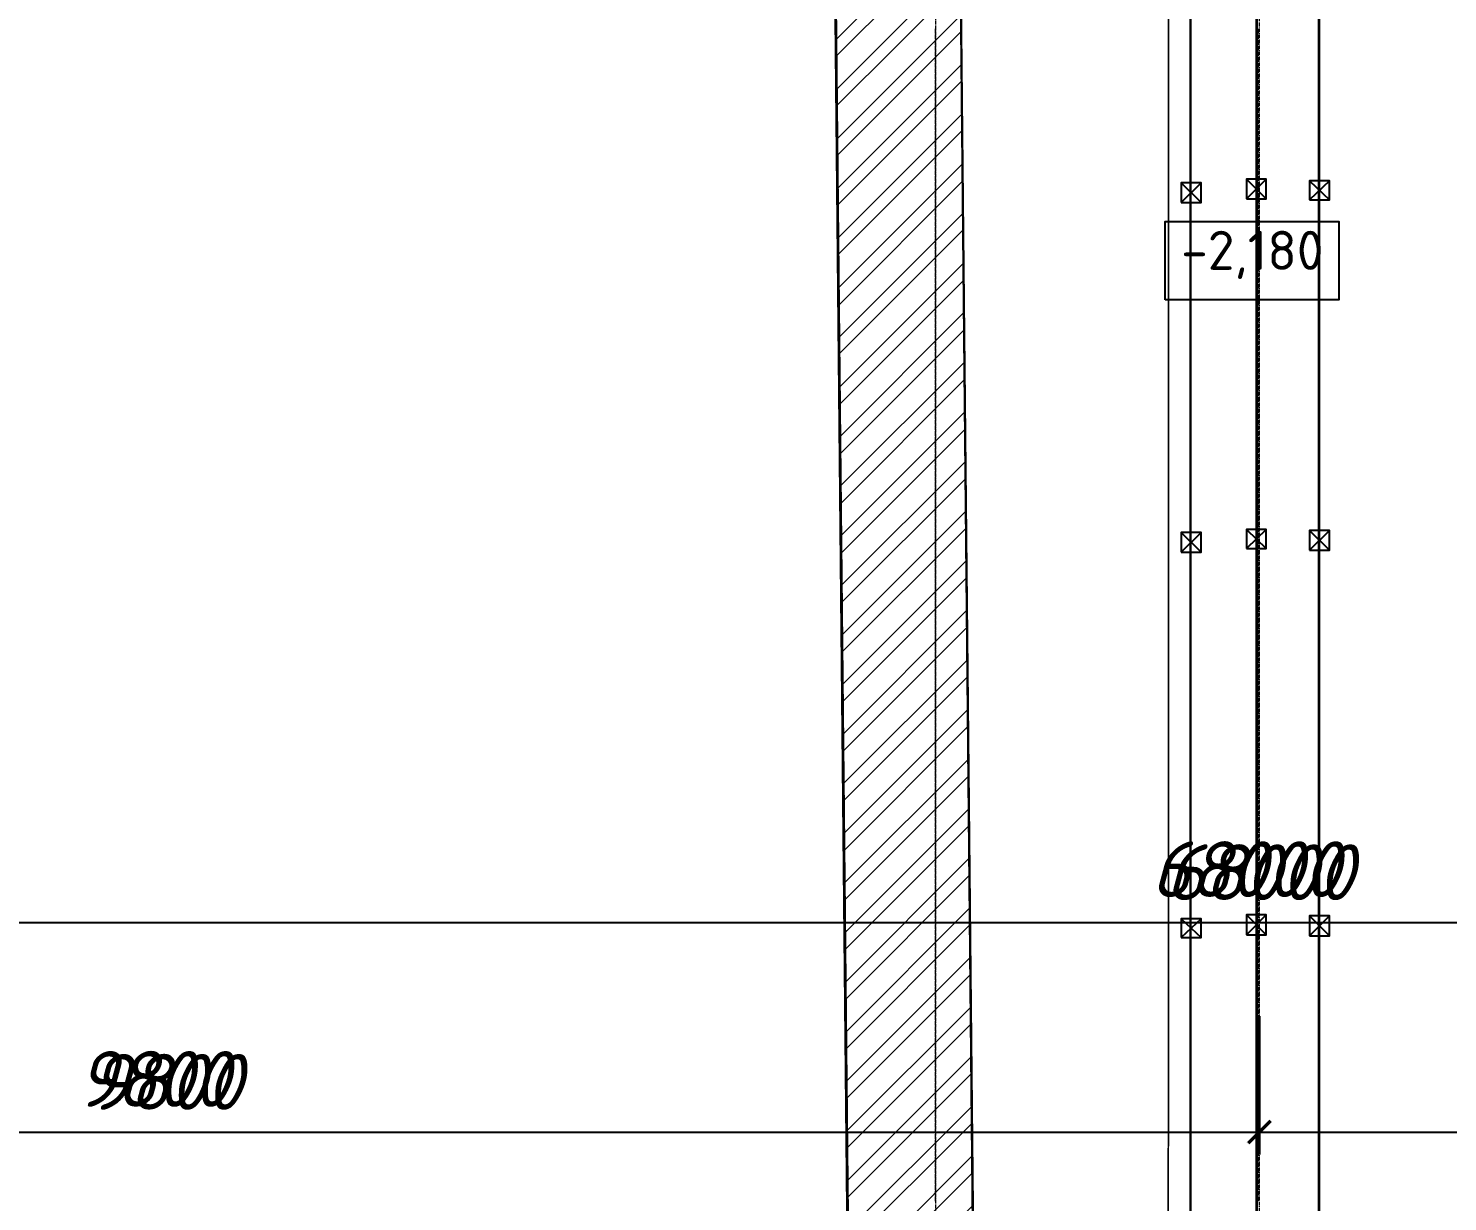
# Model space of a CAD drawing. Header units: millimetres. Extents: x -10178924 to 11692288, y -947381 to 58396.
# Drawn here: x 743843 to 750201, y -808970 to -803712 of the extents above; entities that cross this region are included whole.
import ezdxf

# ---------------------------------------------------------------- set-up
doc = ezdxf.new("R2010")
doc.units = ezdxf.units.MM
doc.linetypes.add('осевая', pattern=[50.8, 31.75, -6.35, 6.35, -6.35])
for name, color, linetype, lineweight in [('PDF _0', 7, 'Continuous', 9), ('PDF _Разрезы', 7, 'Continuous', 9), ('PDF _Текст', 7, 'Continuous', 5), ('Размеры осевые', 153, 'Continuous', 9), ('Стены.1', 7, 'Continuous', 25), ('ШТРИХОВКА', 252, 'Continuous', 15)]:
    doc.layers.add(name, color=color, linetype=linetype, lineweight=lineweight)
for name, color, linetype in [('PDF _PDF _Разрезы', 7, 'Continuous'), ('PDF _ВК_В1', 5, 'Continuous'), ('PDF _ВК_Т3', 1, 'Continuous'), ('PDF _ВК_Т4', 6, 'Continuous'), ('PDF _Стены.1', 7, 'Continuous')]:
    doc.layers.add(name, color=color, linetype=linetype)
for name, color, linetype, true_color in [('PDF _Отметки', 7, 'Continuous', 0x7f9fff), ('PDF _Размеры осевые', 7, 'Continuous', 0x5d6970), ('PDF _штриховка', 7, 'Continuous', 0x95834a)]:
    doc.layers.add(name, color=color, linetype=linetype, true_color=true_color)
doc.styles.add('PDF GOST Common Italic', font='GOST_Common Italic.ttf')
doc.styles.add('PDF ISOCPEUR', font='isocpeur.ttf')
doc.styles.add('Текст_М100', font='GOST_Common Italic.ttf', dxfattribs={"height": 250})
doc.dimstyles.new('Размеры_М100', dxfattribs={"dimtxt": 250, "dimasz": 100, "dimexe": 100, "dimexo": 100, "dimgap": 100, "dimtad": 1, "dimrnd": 5, "dimtxsty": 'Текст_М100', "dimblk": 'ARCHTICK', "dimcen": 250, "dimdle": 100, "dimadec": 0, "dimazin": 2, "dimtfac": 1, "dimtmove": 1, "dimatfit": 3, "dimfxl": 1, "dimarcsym": 0})

# ---------------------------------------------------------------- blocks, each defined once
blk = doc.blocks.new('_ArchTick')
at = {"color": 0, "linetype": 'ByBlock', "const_width": 0.15}
blk.add_lwpolyline([(-0.5, -0.5), (0.5, 0.5)], dxfattribs=at)
blk = doc.blocks.new('*D2713')
at = {"layer": 'Defpoints', "color": 0, "ltscale": 100, "transparency": 16777216}
for p in [(-7000, -26444.9), (61000, -26444.9), (61000, -26928.2)]:
    blk.add_point(p, dxfattribs=at)
at = {"layer": 'Размеры осевые', "color": 0, "lineweight": -2, "ltscale": 100, "transparency": 16777216}
for p, q in [((-7000, -26544.9), (-7000, -27028.2)), ((61000, -26544.9), (61000, -27028.2)), ((-7100, -26928.2), (61100, -26928.2))]:
    blk.add_line(p, q, dxfattribs=at)
at = {"layer": 'Размеры осевые', "color": 0, "lineweight": -2, "ltscale": 100, "transparency": 16777216, "xscale": 100, "yscale": 100, "zscale": 100, "rotation": 180}
blk.add_blockref('_ArchTick', (-7000, -26928.2), dxfattribs=at)
at = {"layer": 'Размеры осевые', "color": 0, "lineweight": -2, "ltscale": 100, "transparency": 16777216, "xscale": 100, "yscale": 100, "zscale": 100}
blk.add_blockref('_ArchTick', (61000, -26928.2), dxfattribs=at)
at = {"layer": 'Размеры осевые', "color": 0, "ltscale": 100, "transparency": 16777216, "insert": (27000, -26703.2), "char_height": 250, "attachment_point": 5, "style": 'Текст_М100'}
blk.add_mtext('68000', dxfattribs=at)
blk = doc.blocks.new('*D2718')
at = {"layer": 'Defpoints', "color": 0, "ltscale": 100, "transparency": 16777216}
for p in [(17200, -27060.3), (27000, -27248.7), (27000, -27867.7)]:
    blk.add_point(p, dxfattribs=at)
at = {"layer": 'Размеры осевые', "color": 0, "lineweight": -2, "ltscale": 100, "transparency": 16777216}
for p, q in [((17200, -27160.3), (17200, -27967.7)), ((27000, -27348.7), (27000, -27967.7)), ((17100, -27867.7), (27100, -27867.7))]:
    blk.add_line(p, q, dxfattribs=at)
at = {"layer": 'Размеры осевые', "color": 0, "lineweight": -2, "ltscale": 100, "transparency": 16777216, "xscale": 100, "yscale": 100, "zscale": 100, "rotation": 180}
blk.add_blockref('_ArchTick', (17200, -27867.7), dxfattribs=at)
at = {"layer": 'Размеры осевые', "color": 0, "lineweight": -2, "ltscale": 100, "transparency": 16777216, "xscale": 100, "yscale": 100, "zscale": 100}
blk.add_blockref('_ArchTick', (27000, -27867.7), dxfattribs=at)
at = {"layer": 'Размеры осевые', "color": 0, "ltscale": 100, "transparency": 16777216, "insert": (22100, -27642.7), "char_height": 250, "attachment_point": 5, "style": 'Текст_М100'}
blk.add_mtext('9800', dxfattribs=at)
blk = doc.blocks.new('*D2719')
at = {"layer": 'Defpoints', "color": 0, "ltscale": 100, "transparency": 16777216}
for p in [(27000, -27248.7), (36800, -27248.7), (36800, -27867.7)]:
    blk.add_point(p, dxfattribs=at)
at = {"layer": 'Размеры осевые', "color": 0, "lineweight": -2, "ltscale": 100, "transparency": 16777216}
for p, q in [((27000, -27348.7), (27000, -27967.7)), ((36800, -27348.7), (36800, -27967.7)), ((26900, -27867.7), (36900, -27867.7))]:
    blk.add_line(p, q, dxfattribs=at)
at = {"layer": 'Размеры осевые', "color": 0, "lineweight": -2, "ltscale": 100, "transparency": 16777216, "xscale": 100, "yscale": 100, "zscale": 100, "rotation": 180}
blk.add_blockref('_ArchTick', (27000, -27867.7), dxfattribs=at)
at = {"layer": 'Размеры осевые', "color": 0, "lineweight": -2, "ltscale": 100, "transparency": 16777216, "xscale": 100, "yscale": 100, "zscale": 100}
blk.add_blockref('_ArchTick', (36800, -27867.7), dxfattribs=at)
at = {"layer": 'Размеры осевые', "color": 0, "ltscale": 100, "transparency": 16777216, "insert": (31900, -27642.7), "char_height": 250, "attachment_point": 5, "style": 'Текст_М100'}
blk.add_mtext('9800', dxfattribs=at)
blk = doc.blocks.new('A$C5282721b')
at = {"layer": 'ШТРИХОВКА', "ltscale": 100, "true_color": 0x000000, "transparency": 33554687}
h = blk.add_hatch(dxfattribs=at)
h.set_pattern_fill('ANSI31', color=18, scale=50)
h.set_pattern_definition([(45, (-107037.55, 12739.44), (-112.2532, 112.2532), [])])
h.paths.add_polyline_path([(25192.811, -31868.119), (25035.25, -15862.111), (25595.277, -15862.111), (25753.823, -31968.119)])
at = {"layer": 'PDF _Разрезы', "color": 18, "lineweight": 9, "true_color": 0x000000, "transparency": 33554687}
blk.add_lwpolyline([(26590.978, -58613.553), (26594.843, 2746.034)], dxfattribs=at)
at = {"layer": 'Размеры осевые', "color": 251, "linetype": 'осевая', "ltscale": 0.5, "transparency": 33554687}
for p, q in [((27000, -52200), (27000, 1500)), ((25550, -58512.867), (25550, -4812.867))]:
    blk.add_line(p, q, dxfattribs=at)
at = {"layer": 'Стены.1', "color": 18, "linetype": 'Continuous', "true_color": 0x000000, "transparency": 33554687, "flags": 128}
for points in [[(25192.811, -31868.119), (25035.25, -15862.111)], [(25753.823, -31968.119), (25595.277, -15862.111)]]:
    blk.add_lwpolyline(points, dxfattribs=at)
at = {"layer": 'Размеры осевые', "color": 251, "ltscale": 100, "transparency": 33554687}
for base, p1, p2, picture, middle in [((61000, -26928.154), (-7000, -26444.862), (61000, -26444.862), '*D2713', (27000, -26703.154)), ((27000, -27867.723), (17200, -27060.289), (27000, -27248.656), '*D2718', (22100, -27642.723)), ((36800, -27867.723), (27000, -27248.656), (36800, -27248.656), '*D2719', (31900, -27642.723))]:
    dim = blk.add_linear_dim(base=base, p1=p1, p2=p2, dimstyle='Размеры_М100', dxfattribs=at)
    dim.commit()
    dim.dimension.update_dxf_attribs({"geometry": picture, "text_midpoint": middle})

msp = doc.modelspace()

# ---------------------------------------------------------------- linework, layer by layer
at = {"layer": 'PDF _0', "lineweight": 25}
for points in [[(749007.6, -804493), (749096.5, -804493), (749096.5, -804404.1), (749007.6, -804404.1)], [(749299.7, -804476.1), (749388.6, -804476.1), (749388.6, -804387.2), (749299.7, -804387.2)], [(749583.3, -804480.3), (749672.2, -804480.3), (749672.2, -804395.7), (749583.3, -804395.7)], [(749007.6, -806059.4), (749096.5, -806059.4), (749096.5, -805970.5), (749007.6, -805970.5)], [(749299.7, -806042.5), (749388.6, -806042.5), (749388.6, -805957.8), (749299.7, -805957.8)], [(749583.3, -806050.9), (749672.2, -806050.9), (749672.2, -805962), (749583.3, -805962)], [(749007.6, -807786.6), (749096.5, -807786.6), (749096.5, -807701.9), (749007.6, -807701.9)], [(749299.7, -807773.9), (749388.6, -807773.9), (749388.6, -807685), (749299.7, -807685)], [(749583.3, -807778.1), (749672.2, -807778.1), (749672.2, -807689.2), (749583.3, -807689.2)]]:
    msp.add_lwpolyline(points, close=True, dxfattribs=at)
for points in [[(749007.6, -804404.1), (749096.5, -804493)], [(749096.5, -804404.1), (749007.6, -804493)], [(749299.7, -804387.2), (749388.6, -804476.1)], [(749388.6, -804387.2), (749299.7, -804476.1)], [(749583.3, -804395.7), (749672.2, -804480.3)], [(749672.2, -804395.7), (749583.3, -804480.3)], [(749007.6, -805970.5), (749096.5, -806059.4)], [(749096.5, -805970.5), (749007.6, -806059.4)], [(749299.7, -805957.8), (749388.6, -806042.5)], [(749388.6, -805957.8), (749299.7, -806042.5)], [(749583.3, -805962), (749672.2, -806050.9)], [(749672.2, -805962), (749583.3, -806050.9)], [(749007.6, -807701.9), (749096.5, -807786.6)], [(749096.5, -807701.9), (749007.6, -807786.6)], [(749299.7, -807685), (749388.6, -807773.9)], [(749388.6, -807685), (749299.7, -807773.9)], [(749583.3, -807689.2), (749672.2, -807778.1)], [(749672.2, -807689.2), (749583.3, -807778.1)]]:
    msp.add_lwpolyline(points, dxfattribs=at)
at = {"layer": 'PDF _PDF _Разрезы', "lineweight": 9}
msp.add_lwpolyline([(748948.3, -839405.6), (748952.5, -778045.5)], dxfattribs=at)
at = {"layer": 'PDF _ВК_В1', "lineweight": 30}
msp.add_lwpolyline([(749049.9, -821291), (749049.9, -786439.2)], dxfattribs=at)
at = {"layer": 'PDF _ВК_Т3', "lineweight": 35}
msp.add_lwpolyline([(749346.2, -821172.5), (749346.2, -786147.1)], dxfattribs=at)
at = {"layer": 'PDF _ВК_Т4', "lineweight": 35}
msp.add_lwpolyline([(749625.6, -821121.7), (749625.6, -785876.1)], dxfattribs=at)
at = {"layer": 'PDF _Отметки', "lineweight": 25}
msp.add_lwpolyline([(748935.6, -804929.1), (748935.6, -804577.7), (749714.5, -804577.7), (749714.5, -804929.1)], close=True, dxfattribs=at)
at = {"layer": 'PDF _Размеры осевые', "lineweight": 9}
for points in [[(747906.9, -803735.3), (747906.9, -803718.3), (747906.9, -803714.1)], [(749354.7, -803735.3), (749354.7, -803718.3), (749354.7, -803714.1)], [(747906.9, -803760.7), (747906.9, -803743.7), (747906.9, -803739.5)], [(747906.9, -803786.1), (747906.9, -803769.1), (747906.9, -803764.9)], [(749354.7, -803760.7), (749354.7, -803743.7), (749354.7, -803739.5)], [(749354.7, -803786.1), (749354.7, -803769.1), (749354.7, -803764.9)], [(747906.9, -803811.5), (747906.9, -803794.5), (747906.9, -803790.3)], [(747906.9, -803836.9), (747906.9, -803819.9), (747906.9, -803815.7)], [(747906.9, -803862.3), (747906.9, -803845.3), (747906.9, -803841.1)], [(749354.7, -803811.5), (749354.7, -803794.5), (749354.7, -803790.3)], [(749354.7, -803836.9), (749354.7, -803819.9), (749354.7, -803815.7)], [(749354.7, -803862.3), (749354.7, -803845.3), (749354.7, -803841.1)], [(747906.9, -803887.7), (747906.9, -803870.7), (747906.9, -803866.5)], [(747906.9, -803913.1), (747906.9, -803896.1), (747906.9, -803891.9)], [(749354.7, -803887.7), (749354.7, -803870.7), (749354.7, -803866.5)], [(749354.7, -803913.1), (749354.7, -803896.1), (749354.7, -803891.9)], [(747906.9, -803938.5), (747906.9, -803921.5), (747906.9, -803917.3)], [(747906.9, -803963.9), (747906.9, -803946.9), (747906.9, -803942.7)], [(747906.9, -803989.3), (747906.9, -803972.3), (747906.9, -803968.1)], [(749354.7, -803938.5), (749354.7, -803921.5), (749354.7, -803917.3)], [(749354.7, -803963.9), (749354.7, -803946.9), (749354.7, -803942.7)], [(749354.7, -803989.3), (749354.7, -803972.3), (749354.7, -803968.1)], [(747906.9, -804014.7), (747906.9, -803997.7), (747906.9, -803993.5)], [(747906.9, -804040.1), (747906.9, -804023.1), (747906.9, -804018.9)], [(749354.7, -804014.7), (749354.7, -803997.7), (749354.7, -803993.5)], [(749354.7, -804040.1), (749354.7, -804023.1), (749354.7, -804018.9)], [(747906.9, -804065.5), (747906.9, -804048.5), (747906.9, -804044.3)], [(747906.9, -804090.9), (747906.9, -804073.9), (747906.9, -804069.7)], [(747906.9, -804116.3), (747906.9, -804099.3), (747906.9, -804095.1)], [(749354.7, -804065.5), (749354.7, -804048.5), (749354.7, -804044.3)], [(749354.7, -804090.9), (749354.7, -804073.9), (749354.7, -804069.7)], [(749354.7, -804116.3), (749354.7, -804099.3), (749354.7, -804095.1)], [(747906.9, -804141.7), (747906.9, -804124.7), (747906.9, -804120.5)], [(747906.9, -804167.1), (747906.9, -804150.1), (747906.9, -804145.9)], [(749354.7, -804141.7), (749354.7, -804124.7), (749354.7, -804120.5)], [(749354.7, -804167.1), (749354.7, -804150.1), (749354.7, -804145.9)], [(747906.9, -804192.5), (747906.9, -804175.5), (747906.9, -804171.3)], [(747906.9, -804217.9), (747906.9, -804200.9), (747906.9, -804196.7)], [(747906.9, -804243.3), (747906.9, -804226.3), (747906.9, -804222.1)], [(749354.7, -804192.5), (749354.7, -804175.5), (749354.7, -804171.3)], [(749354.7, -804217.9), (749354.7, -804200.9), (749354.7, -804196.7)], [(749354.7, -804243.3), (749354.7, -804226.3), (749354.7, -804222.1)], [(747906.9, -804268.7), (747906.9, -804251.7), (747906.9, -804247.5)], [(747906.9, -804294.1), (747906.9, -804277.1), (747906.9, -804272.9)], [(749354.7, -804268.7), (749354.7, -804251.7), (749354.7, -804247.5)], [(749354.7, -804294.1), (749354.7, -804277.1), (749354.7, -804272.9)], [(747906.9, -804319.5), (747906.9, -804302.5), (747906.9, -804298.3)], [(747906.9, -804344.9), (747906.9, -804327.9), (747906.9, -804323.7)], [(747906.9, -804370.3), (747906.9, -804353.3), (747906.9, -804349.1)], [(749354.7, -804319.5), (749354.7, -804302.5), (749354.7, -804298.3)], [(749354.7, -804344.9), (749354.7, -804327.9), (749354.7, -804323.7)], [(749354.7, -804370.3), (749354.7, -804353.3), (749354.7, -804349.1)], [(747906.9, -804395.7), (747906.9, -804378.7), (747906.9, -804374.5)], [(747906.9, -804421.1), (747906.9, -804404.1), (747906.9, -804399.9)], [(749354.7, -804395.7), (749354.7, -804378.7), (749354.7, -804374.5)], [(749354.7, -804421.1), (749354.7, -804404.1), (749354.7, -804399.9)], [(747906.9, -804446.5), (747906.9, -804429.5), (747906.9, -804425.3)], [(747906.9, -804471.9), (747906.9, -804454.9), (747906.9, -804450.7)], [(747906.9, -804497.3), (747906.9, -804480.3), (747906.9, -804476.1)], [(749354.7, -804446.5), (749354.7, -804429.5), (749354.7, -804425.3)], [(749354.7, -804471.9), (749354.7, -804454.9), (749354.7, -804450.7)], [(749354.7, -804497.3), (749354.7, -804480.3), (749354.7, -804476.1)], [(747906.9, -804522.7), (747906.9, -804505.7), (747906.9, -804501.5)], [(747906.9, -804548.1), (747906.9, -804531.1), (747906.9, -804526.9)], [(749354.7, -804522.7), (749354.7, -804505.7), (749354.7, -804501.5)], [(749354.7, -804548.1), (749354.7, -804531.1), (749354.7, -804526.9)], [(747906.9, -804573.5), (747906.9, -804556.5), (747906.9, -804552.3)], [(747906.9, -804598.9), (747906.9, -804581.9), (747906.9, -804577.7)], [(747906.9, -804624.3), (747906.9, -804607.3), (747906.9, -804603.1)], [(749354.7, -804573.5), (749354.7, -804556.5), (749354.7, -804552.3)], [(749354.7, -804598.9), (749354.7, -804581.9), (749354.7, -804577.7)], [(749354.7, -804624.3), (749354.7, -804607.3), (749354.7, -804603.1)], [(747906.9, -804649.7), (747906.9, -804632.8), (747906.9, -804628.5)], [(747906.9, -804675.1), (747906.9, -804658.1), (747906.9, -804653.9)], [(749354.7, -804649.7), (749354.7, -804632.8), (749354.7, -804628.5)], [(749354.7, -804675.1), (749354.7, -804658.1), (749354.7, -804653.9)], [(747906.9, -804700.5), (747906.9, -804683.5), (747906.9, -804679.3)], [(747906.9, -804725.9), (747906.9, -804708.9), (747906.9, -804704.7)], [(747906.9, -804751.3), (747906.9, -804734.3), (747906.9, -804730.1)], [(749354.7, -804700.5), (749354.7, -804683.5), (749354.7, -804679.3)], [(749354.7, -804725.9), (749354.7, -804708.9), (749354.7, -804704.7)], [(749354.7, -804751.3), (749354.7, -804734.3), (749354.7, -804730.1)], [(747906.9, -804776.7), (747906.9, -804759.8), (747906.9, -804755.5)], [(747906.9, -804802.1), (747906.9, -804785.1), (747906.9, -804780.9)], [(749354.7, -804776.7), (749354.7, -804759.8), (749354.7, -804755.5)], [(749354.7, -804802.1), (749354.7, -804785.1), (749354.7, -804780.9)], [(747906.9, -804827.5), (747906.9, -804810.5), (747906.9, -804806.3)], [(747906.9, -804852.9), (747906.9, -804836), (747906.9, -804831.7)], [(747906.9, -804878.3), (747906.9, -804861.4), (747906.9, -804857.1)], [(749354.7, -804827.5), (749354.7, -804810.5), (749354.7, -804806.3)], [(749354.7, -804852.9), (749354.7, -804836), (749354.7, -804831.7)], [(749354.7, -804878.3), (749354.7, -804861.4), (749354.7, -804857.1)], [(747906.9, -804903.7), (747906.9, -804886.8), (747906.9, -804882.5)], [(747906.9, -804929.1), (747906.9, -804912.1), (747906.9, -804907.9)], [(749354.7, -804903.7), (749354.7, -804886.8), (749354.7, -804882.5)], [(749354.7, -804929.1), (749354.7, -804912.1), (749354.7, -804907.9)], [(747906.9, -804954.5), (747906.9, -804937.5), (747906.9, -804933.3)], [(747906.9, -804979.9), (747906.9, -804963), (747906.9, -804958.7)], [(747906.9, -805005.3), (747906.9, -804988.4), (747906.9, -804984.1)], [(749354.7, -804954.5), (749354.7, -804937.5), (749354.7, -804933.3)], [(749354.7, -804979.9), (749354.7, -804963), (749354.7, -804958.7)], [(749354.7, -805005.3), (749354.7, -804988.4), (749354.7, -804984.1)], [(747906.9, -805030.7), (747906.9, -805013.8), (747906.9, -805009.5)], [(747906.9, -805056.1), (747906.9, -805039.1), (747906.9, -805034.9)], [(749354.7, -805030.7), (749354.7, -805013.8), (749354.7, -805009.5)], [(749354.7, -805056.1), (749354.7, -805039.1), (749354.7, -805034.9)], [(747906.9, -805081.5), (747906.9, -805064.6), (747906.9, -805060.3)], [(747906.9, -805106.9), (747906.9, -805090), (747906.9, -805085.7)], [(747906.9, -805132.3), (747906.9, -805115.4), (747906.9, -805111.1)], [(749354.7, -805081.5), (749354.7, -805064.6), (749354.7, -805060.3)], [(749354.7, -805106.9), (749354.7, -805090), (749354.7, -805085.7)], [(749354.7, -805132.3), (749354.7, -805115.4), (749354.7, -805111.1)], [(747906.9, -805157.7), (747906.9, -805140.8), (747906.9, -805136.5)], [(747906.9, -805183.1), (747906.9, -805166.1), (747906.9, -805161.9)], [(749354.7, -805157.7), (749354.7, -805140.8), (749354.7, -805136.5)], [(749354.7, -805183.1), (749354.7, -805166.1), (749354.7, -805161.9)], [(747906.9, -805208.5), (747906.9, -805191.6), (747906.9, -805187.3)], [(747906.9, -805233.9), (747906.9, -805217), (747906.9, -805212.7)], [(747906.9, -805259.3), (747906.9, -805242.4), (747906.9, -805238.1)], [(749354.7, -805208.5), (749354.7, -805191.6), (749354.7, -805187.3)], [(749354.7, -805233.9), (749354.7, -805217), (749354.7, -805212.7)], [(749354.7, -805259.3), (749354.7, -805242.4), (749354.7, -805238.1)], [(747906.9, -805284.7), (747906.9, -805267.8), (747906.9, -805263.5)], [(747906.9, -805310.1), (747906.9, -805293.2), (747906.9, -805288.9)], [(749354.7, -805284.7), (749354.7, -805267.8), (749354.7, -805263.5)], [(749354.7, -805310.1), (749354.7, -805293.2), (749354.7, -805288.9)], [(747906.9, -805335.5), (747906.9, -805318.6), (747906.9, -805314.3)], [(747906.9, -805360.9), (747906.9, -805344), (747906.9, -805339.7)], [(747906.9, -805386.3), (747906.9, -805369.4), (747906.9, -805365.1)], [(749354.7, -805335.5), (749354.7, -805318.6), (749354.7, -805314.3)], [(749354.7, -805360.9), (749354.7, -805344), (749354.7, -805339.7)], [(749354.7, -805386.3), (749354.7, -805369.4), (749354.7, -805365.1)], [(747906.9, -805411.7), (747906.9, -805394.8), (747906.9, -805390.5)], [(747906.9, -805437.1), (747906.9, -805420.2), (747906.9, -805415.9)], [(749354.7, -805411.7), (749354.7, -805394.8), (749354.7, -805390.5)], [(749354.7, -805437.1), (749354.7, -805420.2), (749354.7, -805415.9)], [(747906.9, -805462.5), (747906.9, -805445.6), (747906.9, -805441.3)], [(747906.9, -805487.9), (747906.9, -805471), (747906.9, -805466.7)], [(747906.9, -805513.3), (747906.9, -805496.4), (747906.9, -805492.1)], [(749354.7, -805462.5), (749354.7, -805445.6), (749354.7, -805441.3)], [(749354.7, -805487.9), (749354.7, -805471), (749354.7, -805466.7)], [(749354.7, -805513.3), (749354.7, -805496.4), (749354.7, -805492.1)], [(747906.9, -805538.7), (747906.9, -805521.8), (747906.9, -805517.5)], [(747906.9, -805564.1), (747906.9, -805547.2), (747906.9, -805542.9)], [(749354.7, -805538.7), (749354.7, -805521.8), (749354.7, -805517.5)], [(749354.7, -805564.1), (749354.7, -805547.2), (749354.7, -805542.9)], [(747906.9, -805589.5), (747906.9, -805572.6), (747906.9, -805568.3)], [(747906.9, -805614.9), (747906.9, -805598), (747906.9, -805593.7)], [(747906.9, -805640.3), (747906.9, -805623.4), (747906.9, -805619.1)], [(749354.7, -805589.5), (749354.7, -805572.6), (749354.7, -805568.3)], [(749354.7, -805614.9), (749354.7, -805598), (749354.7, -805593.7)], [(749354.7, -805640.3), (749354.7, -805623.4), (749354.7, -805619.1)], [(747906.9, -805665.7), (747906.9, -805648.8), (747906.9, -805644.5)], [(747906.9, -805691.1), (747906.9, -805674.2), (747906.9, -805669.9)], [(749354.7, -805665.7), (749354.7, -805648.8), (749354.7, -805644.5)], [(749354.7, -805691.1), (749354.7, -805674.2), (749354.7, -805669.9)], [(747906.9, -805716.5), (747906.9, -805699.6), (747906.9, -805695.3)], [(747906.9, -805741.9), (747906.9, -805725), (747906.9, -805720.7)], [(747906.9, -805767.3), (747906.9, -805750.4), (747906.9, -805746.1)], [(749354.7, -805716.5), (749354.7, -805699.6), (749354.7, -805695.3)], [(749354.7, -805741.9), (749354.7, -805725), (749354.7, -805720.7)], [(749354.7, -805767.3), (749354.7, -805750.4), (749354.7, -805746.1)], [(747906.9, -805792.7), (747906.9, -805775.8), (747906.9, -805771.5)], [(747906.9, -805818.1), (747906.9, -805801.2), (747906.9, -805796.9)], [(749354.7, -805792.7), (749354.7, -805775.8), (749354.7, -805771.5)], [(749354.7, -805818.1), (749354.7, -805801.2), (749354.7, -805796.9)], [(747906.9, -805843.5), (747906.9, -805826.6), (747906.9, -805822.3)], [(747906.9, -805868.9), (747906.9, -805852), (747906.9, -805847.7)], [(747906.9, -805894.3), (747906.9, -805877.4), (747906.9, -805873.1)], [(749354.7, -805843.5), (749354.7, -805826.6), (749354.7, -805822.3)], [(749354.7, -805868.9), (749354.7, -805852), (749354.7, -805847.7)], [(749354.7, -805894.3), (749354.7, -805877.4), (749354.7, -805873.1)], [(747906.9, -805919.7), (747906.9, -805902.8), (747906.9, -805898.5)], [(747906.9, -805945.1), (747906.9, -805928.2), (747906.9, -805923.9)], [(749354.7, -805919.7), (749354.7, -805902.8), (749354.7, -805898.5)], [(749354.7, -805945.1), (749354.7, -805928.2), (749354.7, -805923.9)], [(747906.9, -805970.5), (747906.9, -805953.6), (747906.9, -805949.3)], [(747906.9, -805995.9), (747906.9, -805979), (747906.9, -805974.7)], [(747906.9, -806021.3), (747906.9, -806004.4), (747906.9, -806000.1)], [(749354.7, -805970.5), (749354.7, -805953.6), (749354.7, -805949.3)], [(749354.7, -805995.9), (749354.7, -805979), (749354.7, -805974.7)], [(749354.7, -806021.3), (749354.7, -806004.4), (749354.7, -806000.1)], [(747906.9, -806046.7), (747906.9, -806029.8), (747906.9, -806025.5)], [(747906.9, -806072.1), (747906.9, -806055.2), (747906.9, -806050.9)], [(749354.7, -806046.7), (749354.7, -806029.8), (749354.7, -806025.5)], [(749354.7, -806072.1), (749354.7, -806055.2), (749354.7, -806050.9)], [(747906.9, -806097.5), (747906.9, -806080.6), (747906.9, -806076.3)], [(747906.9, -806122.9), (747906.9, -806106), (747906.9, -806101.7)], [(747906.9, -806148.3), (747906.9, -806131.4), (747906.9, -806127.1)], [(749354.7, -806097.5), (749354.7, -806080.6), (749354.7, -806076.3)], [(749354.7, -806122.9), (749354.7, -806106), (749354.7, -806101.7)], [(749354.7, -806148.3), (749354.7, -806131.4), (749354.7, -806127.1)], [(747906.9, -806173.7), (747906.9, -806156.8), (747906.9, -806152.5)], [(747906.9, -806199.1), (747906.9, -806182.2), (747906.9, -806177.9)], [(749354.7, -806173.7), (749354.7, -806156.8), (749354.7, -806152.5)], [(749354.7, -806199.1), (749354.7, -806182.2), (749354.7, -806177.9)], [(747906.9, -806224.5), (747906.9, -806207.6), (747906.9, -806203.3)], [(747906.9, -806249.9), (747906.9, -806233), (747906.9, -806228.7)], [(747906.9, -806275.3), (747906.9, -806258.4), (747906.9, -806254.1)], [(749354.7, -806224.5), (749354.7, -806207.6), (749354.7, -806203.3)], [(749354.7, -806249.9), (749354.7, -806233), (749354.7, -806228.7)], [(749354.7, -806275.3), (749354.7, -806258.4), (749354.7, -806254.1)], [(747906.9, -806300.7), (747906.9, -806283.8), (747906.9, -806279.5)], [(747906.9, -806326.1), (747906.9, -806309.2), (747906.9, -806304.9)], [(749354.7, -806300.7), (749354.7, -806283.8), (749354.7, -806279.5)], [(749354.7, -806326.1), (749354.7, -806309.2), (749354.7, -806304.9)], [(747906.9, -806351.5), (747906.9, -806334.6), (747906.9, -806330.3)], [(747906.9, -806376.9), (747906.9, -806360), (747906.9, -806355.7)], [(747906.9, -806402.3), (747906.9, -806385.4), (747906.9, -806381.1)], [(749354.7, -806351.5), (749354.7, -806334.6), (749354.7, -806330.3)], [(749354.7, -806376.9), (749354.7, -806360), (749354.7, -806355.7)], [(749354.7, -806402.3), (749354.7, -806385.4), (749354.7, -806381.1)], [(747906.9, -806427.7), (747906.9, -806410.8), (747906.9, -806406.5)], [(747906.9, -806453.1), (747906.9, -806436.2), (747906.9, -806431.9)], [(749354.7, -806427.7), (749354.7, -806410.8), (749354.7, -806406.5)], [(749354.7, -806453.1), (749354.7, -806436.2), (749354.7, -806431.9)], [(747906.9, -806478.5), (747906.9, -806461.6), (747906.9, -806457.3)], [(747906.9, -806503.9), (747906.9, -806487), (747906.9, -806482.7)], [(747906.9, -806529.3), (747906.9, -806512.4), (747906.9, -806508.1)], [(749354.7, -806478.5), (749354.7, -806461.6), (749354.7, -806457.3)], [(749354.7, -806503.9), (749354.7, -806487), (749354.7, -806482.7)], [(749354.7, -806529.3), (749354.7, -806512.4), (749354.7, -806508.1)], [(747906.9, -806554.7), (747906.9, -806537.8), (747906.9, -806533.5)], [(747906.9, -806580.1), (747906.9, -806563.2), (747906.9, -806558.9)], [(749354.7, -806554.7), (749354.7, -806537.8), (749354.7, -806533.5)], [(749354.7, -806580.1), (749354.7, -806563.2), (749354.7, -806558.9)], [(747906.9, -806605.5), (747906.9, -806588.6), (747906.9, -806584.3)], [(747906.9, -806630.9), (747906.9, -806614), (747906.9, -806609.7)], [(747906.9, -806656.3), (747906.9, -806639.4), (747906.9, -806635.1)], [(749354.7, -806605.5), (749354.7, -806588.6), (749354.7, -806584.3)], [(749354.7, -806630.9), (749354.7, -806614), (749354.7, -806609.7)], [(749354.7, -806656.3), (749354.7, -806639.4), (749354.7, -806635.1)], [(747906.9, -806681.7), (747906.9, -806664.8), (747906.9, -806660.5)], [(747906.9, -806707.1), (747906.9, -806690.2), (747906.9, -806685.9)], [(749354.7, -806681.7), (749354.7, -806664.8), (749354.7, -806660.5)], [(749354.7, -806707.1), (749354.7, -806690.2), (749354.7, -806685.9)], [(747906.9, -806732.5), (747906.9, -806715.6), (747906.9, -806711.3)], [(747906.9, -806757.9), (747906.9, -806741), (747906.9, -806736.7)], [(747906.9, -806783.3), (747906.9, -806766.4), (747906.9, -806762.1)], [(749354.7, -806732.5), (749354.7, -806715.6), (749354.7, -806711.3)], [(749354.7, -806757.9), (749354.7, -806741), (749354.7, -806736.7)], [(749354.7, -806783.3), (749354.7, -806766.4), (749354.7, -806762.1)], [(747906.9, -806808.7), (747906.9, -806791.8), (747906.9, -806787.5)], [(747906.9, -806834.1), (747906.9, -806817.2), (747906.9, -806812.9)], [(749354.7, -806808.7), (749354.7, -806791.8), (749354.7, -806787.5)], [(749354.7, -806834.1), (749354.7, -806817.2), (749354.7, -806812.9)], [(747906.9, -806859.5), (747906.9, -806842.6), (747906.9, -806838.3)], [(747906.9, -806884.9), (747906.9, -806868), (747906.9, -806863.7)], [(747906.9, -806910.3), (747906.9, -806893.4), (747906.9, -806889.1)], [(749354.7, -806859.5), (749354.7, -806842.6), (749354.7, -806838.3)], [(749354.7, -806884.9), (749354.7, -806868), (749354.7, -806863.7)], [(749354.7, -806910.3), (749354.7, -806893.4), (749354.7, -806889.1)], [(747906.9, -806935.7), (747906.9, -806918.8), (747906.9, -806914.5)], [(747906.9, -806961.1), (747906.9, -806944.2), (747906.9, -806939.9)], [(749354.7, -806935.7), (749354.7, -806918.8), (749354.7, -806914.5)], [(749354.7, -806961.1), (749354.7, -806944.2), (749354.7, -806939.9)], [(747906.9, -806986.5), (747906.9, -806969.6), (747906.9, -806965.3)], [(747906.9, -807011.9), (747906.9, -806995), (747906.9, -806990.7)], [(747906.9, -807037.3), (747906.9, -807020.4), (747906.9, -807016.1)], [(749354.7, -806986.5), (749354.7, -806969.6), (749354.7, -806965.3)], [(749354.7, -807011.9), (749354.7, -806995), (749354.7, -806990.7)], [(749354.7, -807037.3), (749354.7, -807020.4), (749354.7, -807016.1)], [(747906.9, -807062.7), (747906.9, -807045.8), (747906.9, -807041.5)], [(747906.9, -807088.1), (747906.9, -807071.2), (747906.9, -807066.9)], [(749354.7, -807062.7), (749354.7, -807045.8), (749354.7, -807041.5)], [(749354.7, -807088.1), (749354.7, -807071.2), (749354.7, -807066.9)], [(747906.9, -807113.5), (747906.9, -807096.6), (747906.9, -807092.3)], [(747906.9, -807138.9), (747906.9, -807122), (747906.9, -807117.7)], [(747906.9, -807164.3), (747906.9, -807147.4), (747906.9, -807143.1)], [(749354.7, -807113.5), (749354.7, -807096.6), (749354.7, -807092.3)], [(749354.7, -807138.9), (749354.7, -807122), (749354.7, -807117.7)], [(749354.7, -807164.3), (749354.7, -807147.4), (749354.7, -807143.1)], [(747906.9, -807189.7), (747906.9, -807172.8), (747906.9, -807168.5)], [(747906.9, -807215.1), (747906.9, -807198.2), (747906.9, -807193.9)], [(749354.7, -807189.7), (749354.7, -807172.8), (749354.7, -807168.5)], [(749354.7, -807215.1), (749354.7, -807198.2), (749354.7, -807193.9)], [(747906.9, -807240.5), (747906.9, -807223.6), (747906.9, -807219.3)], [(747906.9, -807265.9), (747906.9, -807249), (747906.9, -807244.7)], [(747906.9, -807291.3), (747906.9, -807274.4), (747906.9, -807270.1)], [(749354.7, -807240.5), (749354.7, -807223.6), (749354.7, -807219.3)], [(749354.7, -807265.9), (749354.7, -807249), (749354.7, -807244.7)], [(749354.7, -807291.3), (749354.7, -807274.4), (749354.7, -807270.1)], [(747906.9, -807316.7), (747906.9, -807299.8), (747906.9, -807295.5)], [(747906.9, -807342.1), (747906.9, -807325.2), (747906.9, -807320.9)], [(749354.7, -807316.7), (749354.7, -807299.8), (749354.7, -807295.5)], [(749354.7, -807342.1), (749354.7, -807325.2), (749354.7, -807320.9)], [(747906.9, -807367.5), (747906.9, -807350.6), (747906.9, -807346.3)], [(747906.9, -807392.9), (747906.9, -807376), (747906.9, -807371.7)], [(747906.9, -807418.3), (747906.9, -807401.4), (747906.9, -807397.1)], [(749354.7, -807367.5), (749354.7, -807350.6), (749354.7, -807346.3)], [(749354.7, -807392.9), (749354.7, -807376), (749354.7, -807371.7)], [(749354.7, -807418.3), (749354.7, -807401.4), (749354.7, -807397.1)], [(747906.9, -807443.7), (747906.9, -807426.8), (747906.9, -807422.5)], [(747906.9, -807469.1), (747906.9, -807452.2), (747906.9, -807447.9)], [(749354.7, -807443.7), (749354.7, -807426.8), (749354.7, -807422.5)], [(749354.7, -807469.1), (749354.7, -807452.2), (749354.7, -807447.9)], [(747906.9, -807494.5), (747906.9, -807477.6), (747906.9, -807473.3)], [(747906.9, -807519.9), (747906.9, -807503), (747906.9, -807498.7)], [(747906.9, -807545.3), (747906.9, -807528.4), (747906.9, -807524.1)], [(749354.7, -807494.5), (749354.7, -807477.6), (749354.7, -807473.3)], [(749354.7, -807519.9), (749354.7, -807503), (749354.7, -807498.7)], [(749354.7, -807545.3), (749354.7, -807528.4), (749354.7, -807524.1)], [(747906.9, -807570.7), (747906.9, -807553.8), (747906.9, -807549.5)], [(747906.9, -807596.1), (747906.9, -807579.2), (747906.9, -807574.9)], [(749354.7, -807570.7), (749354.7, -807553.8), (749354.7, -807549.5)], [(749354.7, -807596.1), (749354.7, -807579.2), (749354.7, -807574.9)], [(747906.9, -807621.5), (747906.9, -807604.6), (747906.9, -807600.3)], [(747906.9, -807646.9), (747906.9, -807630), (747906.9, -807625.7)], [(747906.9, -807672.3), (747906.9, -807655.4), (747906.9, -807651.1)], [(749354.7, -807621.5), (749354.7, -807604.6), (749354.7, -807600.3)], [(749354.7, -807646.9), (749354.7, -807630), (749354.7, -807625.7)], [(749354.7, -807672.3), (749354.7, -807655.4), (749354.7, -807651.1)], [(715255, -807718.9), (783451.7, -807718.9)], [(747906.9, -807697.7), (747906.9, -807680.8), (747906.9, -807676.5)], [(747906.9, -807723.1), (747906.9, -807706.2), (747906.9, -807701.9)], [(749354.7, -807697.7), (749354.7, -807680.8), (749354.7, -807676.5)], [(749354.7, -807723.1), (749354.7, -807706.2), (749354.7, -807701.9)], [(747906.9, -807748.5), (747906.9, -807731.6), (747906.9, -807727.3)], [(747906.9, -807773.9), (747906.9, -807757), (747906.9, -807752.7)], [(747906.9, -807799.3), (747906.9, -807782.4), (747906.9, -807778.1)], [(749354.7, -807748.5), (749354.7, -807731.6), (749354.7, -807727.3)], [(749354.7, -807773.9), (749354.7, -807757), (749354.7, -807752.7)], [(749354.7, -807799.3), (749354.7, -807782.4), (749354.7, -807778.1)], [(747906.9, -807824.7), (747906.9, -807807.8), (747906.9, -807803.5)], [(747906.9, -807850.1), (747906.9, -807833.2), (747906.9, -807828.9)], [(749354.7, -807824.7), (749354.7, -807807.8), (749354.7, -807803.5)], [(749354.7, -807850.1), (749354.7, -807833.2), (749354.7, -807828.9)], [(747906.9, -807875.5), (747906.9, -807858.6), (747906.9, -807854.3)], [(747906.9, -807900.9), (747906.9, -807884), (747906.9, -807879.7)], [(747906.9, -807926.3), (747906.9, -807909.4), (747906.9, -807905.1)], [(749354.7, -807875.5), (749354.7, -807858.6), (749354.7, -807854.3)], [(749354.7, -807900.9), (749354.7, -807884), (749354.7, -807879.7)], [(749354.7, -807926.3), (749354.7, -807909.4), (749354.7, -807905.1)], [(747906.9, -807951.7), (747906.9, -807934.8), (747906.9, -807930.5)], [(747906.9, -807977.1), (747906.9, -807960.2), (747906.9, -807955.9)], [(749354.7, -807951.7), (749354.7, -807934.8), (749354.7, -807930.5)], [(749354.7, -807977.1), (749354.7, -807960.2), (749354.7, -807955.9)], [(747906.9, -808002.5), (747906.9, -807985.6), (747906.9, -807981.3)], [(747906.9, -808027.9), (747906.9, -808011), (747906.9, -808006.7)], [(747906.9, -808053.3), (747906.9, -808036.4), (747906.9, -808032.1)], [(749354.7, -808002.5), (749354.7, -807985.6), (749354.7, -807981.3)], [(749354.7, -808027.9), (749354.7, -808011), (749354.7, -808006.7)], [(749354.7, -808053.3), (749354.7, -808036.4), (749354.7, -808032.1)], [(747906.9, -808078.7), (747906.9, -808061.8), (747906.9, -808057.5)], [(747906.9, -808104.1), (747906.9, -808087.2), (747906.9, -808082.9)], [(749354.7, -808078.7), (749354.7, -808061.8), (749354.7, -808057.5)], [(749354.7, -808104.1), (749354.7, -808087.2), (749354.7, -808082.9)], [(747906.9, -808129.5), (747906.9, -808112.6), (747906.9, -808108.3)], [(747906.9, -808154.9), (747906.9, -808138), (747906.9, -808133.7)], [(747906.9, -808180.3), (747906.9, -808163.4), (747906.9, -808159.1)], [(749354.7, -808129.5), (749354.7, -808112.6), (749354.7, -808108.3)], [(749354.7, -808154.9), (749354.7, -808138), (749354.7, -808133.7)], [(749354.7, -808180.3), (749354.7, -808163.4), (749354.7, -808159.1)], [(747906.9, -808205.7), (747906.9, -808188.8), (747906.9, -808184.5)], [(747906.9, -808231.1), (747906.9, -808214.2), (747906.9, -808209.9)], [(749354.7, -808205.7), (749354.7, -808188.8), (749354.7, -808184.5)], [(749354.7, -808231.1), (749354.7, -808214.2), (749354.7, -808209.9)], [(747906.9, -808256.5), (747906.9, -808239.6), (747906.9, -808235.3)], [(747906.9, -808281.9), (747906.9, -808265), (747906.9, -808260.7)], [(747906.9, -808307.3), (747906.9, -808290.4), (747906.9, -808286.1)], [(749354.7, -808256.5), (749354.7, -808239.6), (749354.7, -808235.3)], [(749354.7, -808281.9), (749354.7, -808265), (749354.7, -808260.7)], [(749354.7, -808307.3), (749354.7, -808290.4), (749354.7, -808286.1)], [(747906.9, -808332.7), (747906.9, -808315.8), (747906.9, -808311.5)], [(747906.9, -808358.1), (747906.9, -808341.2), (747906.9, -808336.9)], [(749354.7, -808332.7), (749354.7, -808315.8), (749354.7, -808311.5)], [(749354.7, -808358.1), (749354.7, -808341.2), (749354.7, -808336.9)], [(747906.9, -808383.5), (747906.9, -808366.6), (747906.9, -808362.3)], [(747906.9, -808408.9), (747906.9, -808392), (747906.9, -808387.7)], [(747906.9, -808434.3), (747906.9, -808417.4), (747906.9, -808413.1)], [(749354.7, -808383.5), (749354.7, -808366.6), (749354.7, -808362.3)], [(749354.7, -808408.9), (749354.7, -808392), (749354.7, -808387.7)], [(749354.7, -808434.3), (749354.7, -808417.4), (749354.7, -808413.1)], [(747906.9, -808459.7), (747906.9, -808442.8), (747906.9, -808438.5)], [(747906.9, -808485.1), (747906.9, -808468.2), (747906.9, -808463.9)], [(749354.7, -808459.7), (749354.7, -808442.8), (749354.7, -808438.5)], [(749354.7, -808485.1), (749354.7, -808468.2), (749354.7, -808463.9)], [(747906.9, -808510.5), (747906.9, -808493.6), (747906.9, -808489.3)], [(747906.9, -808535.9), (747906.9, -808519), (747906.9, -808514.7)], [(747906.9, -808561.3), (747906.9, -808544.4), (747906.9, -808540.1)], [(749354.7, -808510.5), (749354.7, -808493.6), (749354.7, -808489.3)], [(749354.7, -808535.9), (749354.7, -808519), (749354.7, -808514.7)], [(749354.7, -808561.3), (749354.7, -808544.4), (749354.7, -808540.1)], [(747906.9, -808586.7), (747906.9, -808569.8), (747906.9, -808565.5)], [(747906.9, -808612.1), (747906.9, -808595.2), (747906.9, -808590.9)], [(749354.7, -808586.7), (749354.7, -808569.8), (749354.7, -808565.5)], [(749354.7, -808612.1), (749354.7, -808595.2), (749354.7, -808590.9)], [(739457.1, -808658.7), (749455.9, -808658.7)], [(747906.9, -808637.5), (747906.9, -808620.6), (747906.9, -808616.3)], [(747906.9, -808662.9), (747906.9, -808646), (747906.9, -808641.7)], [(747906.9, -808688.3), (747906.9, -808671.4), (747906.9, -808667.1)], [(749257.3, -808658.7), (759256.1, -808658.7)], [(749354.7, -808637.5), (749354.7, -808620.6), (749354.7, -808616.3)], [(749354.7, -808662.9), (749354.7, -808646), (749354.7, -808641.7)], [(749354.7, -808688.3), (749354.7, -808671.4), (749354.7, -808667.1)], [(747906.9, -808713.7), (747906.9, -808696.8), (747906.9, -808692.5)], [(747906.9, -808739.1), (747906.9, -808722.2), (747906.9, -808717.9)], [(749354.7, -808713.7), (749354.7, -808696.8), (749354.7, -808692.5)], [(749354.7, -808739.1), (749354.7, -808722.2), (749354.7, -808717.9)], [(747906.9, -808764.5), (747906.9, -808747.6), (747906.9, -808743.3)], [(747906.9, -808789.9), (747906.9, -808773), (747906.9, -808768.7)], [(747906.9, -808815.3), (747906.9, -808798.4), (747906.9, -808794.1)], [(749354.7, -808764.5), (749354.7, -808747.6), (749354.7, -808743.3)], [(749354.7, -808789.9), (749354.7, -808773), (749354.7, -808768.7)], [(749354.7, -808815.3), (749354.7, -808798.4), (749354.7, -808794.1)], [(747906.9, -808840.7), (747906.9, -808823.8), (747906.9, -808819.5)], [(747906.9, -808866.1), (747906.9, -808849.2), (747906.9, -808844.9)], [(749354.7, -808840.7), (749354.7, -808823.8), (749354.7, -808819.5)], [(749354.7, -808866.1), (749354.7, -808849.2), (749354.7, -808844.9)], [(747906.9, -808891.5), (747906.9, -808874.6), (747906.9, -808870.3)], [(747906.9, -808916.9), (747906.9, -808900), (747906.9, -808895.7)], [(747906.9, -808942.3), (747906.9, -808925.4), (747906.9, -808921.1)], [(749354.7, -808891.5), (749354.7, -808874.6), (749354.7, -808870.3)], [(749354.7, -808916.9), (749354.7, -808900), (749354.7, -808895.7)], [(749354.7, -808942.3), (749354.7, -808925.4), (749354.7, -808921.1)], [(747906.9, -808967.7), (747906.9, -808950.8), (747906.9, -808946.5)], [(749354.7, -808967.7), (749354.7, -808950.8), (749354.7, -808946.5)]]:
    msp.add_lwpolyline(points, dxfattribs=at)
msp.add_lwpolyline([(749354.7, -808760.2), (749354.7, -808138)], close=True, dxfattribs=at)
at = {"layer": 'PDF _Размеры осевые', "transparency": 33554559}
for points in [[(749299.7, -808705.2), (749312.4, -808713.7), (749401.3, -808603.6)], [(749401.3, -808603.6), (749312.4, -808713.7), (749299.7, -808705.2)], [(749312.4, -808713.7), (749401.3, -808603.6), (749409.7, -808612.1)], [(749409.7, -808612.1), (749401.3, -808603.6), (749312.4, -808713.7)]]:
    msp.add_solid(points, dxfattribs=at)
at = {"layer": 'PDF _Стены.1', "lineweight": 25}
for points in [[(747547.1, -812659.2), (747390.4, -796653.5)], [(748110.1, -812760.8), (747953.5, -796653.5)]]:
    msp.add_lwpolyline(points, dxfattribs=at)
at = {"layer": 'PDF _штриховка', "color": 251, "lineweight": 5, "true_color": 0x636466}
for points in [[(747462.4, -803836.9), (748016.9, -803282.3)], [(747462.4, -804061.2), (748016.9, -803506.7)], [(747466.6, -804281.4), (748021.2, -803726.8)], [(747466.6, -804505.7), (748021.2, -803951.2)], [(747470.9, -804725.9), (748025.4, -804171.3)], [(747475.1, -804950.2), (748029.6, -804395.7)], [(747475.1, -805170.4), (748029.6, -804615.8)], [(747479.3, -805394.8), (748033.9, -804840.2)], [(747479.3, -805619.1), (748033.9, -805064.6)], [(747483.6, -805839.3), (748038.1, -805284.7)], [(747483.6, -806063.6), (748038.1, -805509.1)], [(747487.8, -806283.8), (748042.3, -805729.2)], [(747487.8, -806508.1), (748042.3, -805953.6)], [(747492, -806728.3), (748046.6, -806173.7)], [(747492, -806952.6), (748046.6, -806398.1)], [(747496.3, -807172.8), (748050.8, -806618.2)], [(747496.3, -807397.1), (748050.8, -806842.6)], [(747500.5, -807617.3), (748055, -807062.7)], [(747500.5, -807841.6), (748055, -807287.1)], [(747504.7, -808061.8), (748059.3, -807507.2)], [(747504.7, -808286.1), (748059.3, -807731.6)], [(747509, -808506.3), (748063.5, -807951.7)], [(747509, -808730.6), (748063.5, -808176.1)], [(747513.2, -808950.8), (748067.7, -808396.2)], [(747513.2, -809175.1), (748067.7, -808620.6)], [(747517.4, -809395.3), (748072, -808840.7)]]:
    msp.add_lwpolyline(points, dxfattribs=at)

# ---------------------------------------------------------------- block references
msp.add_blockref('A$C5282721b', (722358.6, -780790.4))

# ---------------------------------------------------------------- texts
at = {"layer": 'PDF _Текст', "color": 161, "true_color": 0x7f9fff, "insert": (749007.6, -804727), "char_height": 175, "attachment_point": 4, "style": 'PDF ISOCPEUR'}
msp.add_mtext('-2,180', dxfattribs=at)
at = {"layer": 'PDF _Текст', "color": 251, "true_color": 0x5d6970, "char_height": 250, "attachment_point": 4, "style": 'PDF GOST Common Italic'}
for s, insert in [('68000', (748872.1, -807480)), ('9800', (744058.8, -808419.8))]:
    msp.add_mtext(s, dxfattribs=dict(at, insert=insert))

doc.saveas('drawing.dxf')
